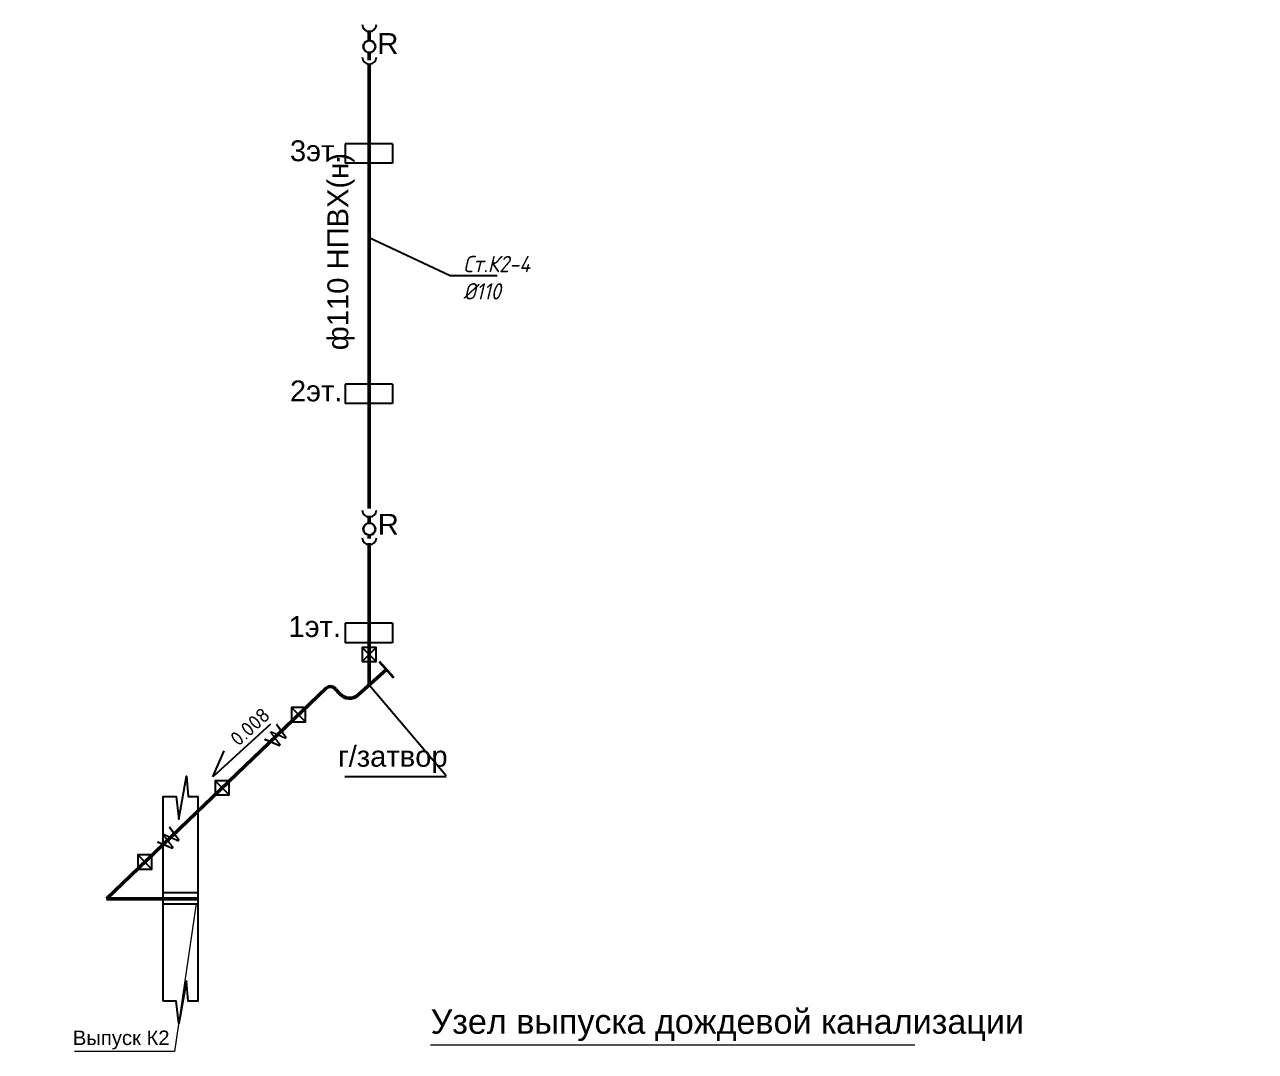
# Model space of a CAD drawing. Header units: millimetres. Extents: x -10178924 to 11692288, y -947381 to 58396.
# Drawn here: x -143243 to -124440, y -11301 to 4384 of the extents above; entities that cross this region are included whole.
import ezdxf
from ezdxf import colors
from ezdxf.entities.mleader import LeaderData, LeaderLine
from ezdxf.math import Vec2, Vec3

# ---------------------------------------------------------------- set-up
doc = ezdxf.new("R2010")
doc.units = ezdxf.units.MM
for name, color, linetype in [('!!!!!площадь', 210, 'Continuous'), ('_надписи канализация', 7, 'Continuous'), ('PDF _PDF _!К1', 7, 'Continuous'), ('PDF _PDF _0', 7, 'Continuous'), ('PDF _PDF _ЗАЛИВКА', 7, 'Continuous'), ('PDF _PDF _Текст', 7, 'Continuous'), ('ВК_Выноски', 7, 'Continuous')]:
    doc.layers.add(name, color=color, linetype=linetype)
doc.layers.add('PDF _0', color=7, linetype='Continuous', lineweight=9)
doc.layers.add('PDF _Текст', color=7, linetype='Continuous', lineweight=5)
doc.layers.add('PDF _PDF _text', color=7, linetype='Continuous', true_color=0x535353)
doc.styles.add('GOST 2.304', font='isocpeur.ttf')
doc.styles.add('ISOCPEUR', font='isocpeui.ttf', dxfattribs={"width": 0.9})
doc.styles.add('PDF Arial', font='arial.ttf')
doc.styles.add('PDF ArialMT', font='arial.ttf')

# ---------------------------------------------------------------- blocks, each defined once
blk = doc.blocks.new('_None')

msp = doc.modelspace()

# ---------------------------------------------------------------- linework, layer by layer
for p, q in [((-138088.4, -5130.8, -2956.2), (-137872.8, -5346.3, -2956.2)), ((-137872.8, -5130.8, -2956.2), (-138088.4, -5346.3, -2956.2)), ((-139165.9, -6049.6, -2956.2), (-138950.2, -6265.1, -2956.2)), ((-138950.2, -6049.6, -2956.2), (-139165.9, -6265.1, -2956.2)), ((-139488.5, -6302.6), (-140368.5, -7105.2)), ((-140368.5, -7105.2), (-140193.3, -6708.1)), ((-140331.9, -7167.5, -2956.2), (-140116.3, -7383, -2956.2)), ((-140116.3, -7167.5, -2956.2), (-140331.9, -7383, -2956.2)), ((-141513.3, -8300, -2956.2), (-141297.6, -8515.6, -2956.2)), ((-141297.6, -8300, -2956.2), (-141513.3, -8515.6, -2956.2))]:
    msp.add_line(p, q)
at = {"elevation": -2956.2}
for points in [[(-138088.4, -5346.3), (-137872.8, -5346.3), (-137872.8, -5130.8), (-138088.4, -5130.8)], [(-139165.9, -6265.1), (-138950.2, -6265.1), (-138950.2, -6049.6), (-139165.9, -6049.6)], [(-140331.9, -7383), (-140116.3, -7383), (-140116.3, -7167.5), (-140331.9, -7167.5)], [(-141513.3, -8515.6), (-141297.6, -8515.6), (-141297.6, -8300), (-141513.3, -8300)]]:
    msp.add_lwpolyline(points, close=True, dxfattribs=at)
at = {"layer": 'PDF _0', "lineweight": 13, "elevation": -2956.2}
msp.add_lwpolyline([(-140624.8, -9040.2), (-140951.3, -11300.8), (-141052.8, -11300.8), (-142482.1, -11300.8)], dxfattribs=at)
at = {"layer": 'PDF _PDF _!К1', "lineweight": 35, "elevation": -2956.2}
msp.add_lwpolyline([(-137826, -5343.9), (-137605.5, -5588.4)], dxfattribs=at)
at = {"layer": 'PDF _PDF _0', "lineweight": 25, "elevation": -2956.2}
for points in [[(-138351, -7104.1), (-136803.7, -7104.1)], [(-141120.2, -8873.3), (-140596.2, -8873.3)], [(-141120.2, -9048.9), (-140596.2, -9048.9)]]:
    msp.add_lwpolyline(points, dxfattribs=at)
at = {"layer": 'PDF _PDF _text', "lineweight": 20, "elevation": -2956.2}
msp.add_lwpolyline([(-137042, -11199.4), (-129643.6, -11199.4)], dxfattribs=at)
at = {"layer": 'PDF _PDF _ЗАЛИВКА', "lineweight": 50}
msp.add_line((-141991.2, -8969.3, -2956.2), (-140596.2, -8969.3, -2956.2), dxfattribs=at)
at = {"layer": 'PDF _PDF _ЗАЛИВКА', "lineweight": 50, "elevation": -2956.2}
for points in [[(-137980.6, 4146.5), (-137980.6, 4294.7)], [(-137980.6, 3842), (-137980.6, 3957.2)], [(-137980.6, -3008.2), (-137980.6, 3787.1)], [(-137980.6, -3238.6), (-137980.6, -3117.9)], [(-137980.6, -3463.6), (-137980.6, -3430.7)], [(-137980.6, -3534.9), (-137980.6, -5507.4)], [(-137980.6, -5112.4), (-137980.6, -5704.9)], [(-137715.7, -5466.1), (-138145.7, -5853.7)], [(-138636.8, -5753.5), (-141991.2, -8969.3)], [(-138494.6, -5765.7), (-138428.5, -5839.1)]]:
    msp.add_lwpolyline(points, dxfattribs=at)
at = {"layer": 'PDF _PDF _ЗАЛИВКА', "lineweight": 25, "elevation": -2956.2}
for points in [[(-138348.2, 2563.6), (-138348.2, 2267.3)], [(-137624, 2563.6), (-137624, 2267.3)], [(-138348.2, -1107), (-138348.2, -1403.3)], [(-137624, -1107), (-137624, -1403.3)], [(-138348.2, -4761.2), (-138348.2, -5057.5)], [(-137624, -4761.2), (-137624, -5057.5)], [(-136803.7, -7093.1), (-137980.6, -5704.9)]]:
    msp.add_lwpolyline(points, dxfattribs=at)
at = {"layer": 'PDF _PDF _ЗАЛИВКА', "lineweight": 30}
for centre in [(-137976.5, 4049.1, -2956.2), (-137976.5, -3322.3, -2956.2)]:
    msp.add_circle(centre, 91.9, dxfattribs=at)
at = {"layer": 'PDF _PDF _ЗАЛИВКА', "lineweight": 25}
for centre in [(-137976.5, 4386.6, -2956.2), (-137976.5, 3890, -2956.2), (-137976.5, -3031.5, -2956.2), (-137976.5, -3454, -2956.2)]:
    msp.add_arc(centre, 108.4, 181.34022, 358.67745, dxfattribs=at)
at = {"layer": 'PDF _PDF _ЗАЛИВКА', "lineweight": 50}
for centre, radius, start, end in [((-138569.7, -5827.9, -2956.2), 100.1, 42.03759, 132.03682), ((-138279.7, -5703.1, -2956.2), 201.6, 222.05938, 311.98228)]:
    msp.add_arc(centre, radius, start, end, dxfattribs=at)
at = {"layer": 'PDF _PDF _Текст', "lineweight": 25, "elevation": -2956.2}
for points in [[(-137624, 2563.6), (-138348.2, 2563.6)], [(-137624, 2267.3), (-138348.2, 2267.3)], [(-137624, -1107), (-138348.2, -1107)], [(-137624, -1403.3), (-138348.2, -1403.3)], [(-137624, -4761.2), (-138348.2, -4761.2)], [(-137624, -5057.5), (-138348.2, -5057.5)]]:
    msp.add_lwpolyline(points, dxfattribs=at)
msp.add_lwpolyline([(-141125.7, -10533.1), (-141125.7, -7405.6), (-140925.4, -7405.6), (-140887, -7754), (-140771.8, -7098.4), (-140744.3, -7405.6), (-140596.2, -7405.6), (-140596.2, -10533.1), (-140744.3, -10533.1), (-140771.8, -10225.8), (-140887, -10873.3), (-140925.4, -10533.1)], close=True, dxfattribs=at)

# ---------------------------------------------------------------- texts
at = {"layer": '!!!!!площадь', "color": 0, "insert": (-140125.9, -6490.5, -2956.2), "char_height": 220, "attachment_point": 1, "rotation": 42.36634, "style": 'GOST 2.304'}
msp.add_mtext('0.008', dxfattribs=at)
at = {"layer": 'PDF _Текст', "attachment_point": 4, "style": 'PDF ArialMT'}
for s, insert, char_height in [('R', (-137853.7, 4094.9, -2956.2), 318.9), ('3эт.', (-139189.8, 2454.3, -2956.2), 318.93), ('2эт.', (-139189.8, -1213.7, -2956.2), 318.93), ('R', (-137848.2, -3249.4, -2956.2), 318.9), ('1эт.', (-139211.7, -4813.2, -2956.2), 318.93), ('г/затвор', (-138454.5, -6840.6, -2956.2), 318.93), ('Выпуск К2', (-142506.6, -11127, -2956.2), 221.28)]:
    msp.add_mtext(s, dxfattribs=dict(at, insert=insert, char_height=char_height))
at = {"layer": 'PDF _Текст', "insert": (-138409.9, -590.2, -2956.2), "char_height": 318.926, "attachment_point": 4, "rotation": 90, "style": 'PDF ArialMT'}
msp.add_mtext('ф110 НПВХ(н)', dxfattribs=at)
at = {"layer": 'PDF _Текст', "color": 7, "char_height": 250, "attachment_point": 7, "rotation": 51.41006, "style": 'PDF Arial'}
for insert in [(-139395.1, -6702.2, -2956.2), (-141031.5, -8271, -2956.2)]:
    msp.add_mtext('W', dxfattribs=dict(at, insert=insert))
at = {"layer": 'PDF _Текст', "color": 251, "true_color": 0x535353, "insert": (-137040.6, -10901.3, -2956.2), "char_height": 373.118, "attachment_point": 4, "style": 'PDF ArialMT'}
msp.add_mtext('Узел выпуска дождевой канализации', dxfattribs=at)

# ---------------------------------------------------------------- leaders
at = {"layer": '_надписи канализация', "lineweight": -2}
ml = msp.add_multileader_mtext('Standard', dxfattribs=at)
ml.set_content('\\A1;Гаситель напора', color=256, style='ISOCPEUR')
ml.set_leader_properties(lineweight=13)
ml.set_arrow_properties(name='NONE')
ml.build(insert=Vec2(0, 0))
ml.multileader.update_dxf_attribs({"text_left_attachment_type": 6, "text_right_attachment_type": 6, "dogleg_length": 100, "arrow_head_size": 300, "scale": 100})
ctx = ml.context
ctx.base_point, ctx.scale, ctx.char_height, ctx.arrow_head_size, ctx.landing_gap_size, ctx.plane_origin = Vec3(-83644.6, -5670.7), 100, 250, 300, 0.09, Vec3(-88790.2, -9852.5)
ctx.left_attachment, ctx.right_attachment, ctx.text_align_type = 6, 6, 1
notes = []
notes.append((ctx, [(1, (1, 1, 0), (-81060.7, -5670.7), (-1, 0), 100, [(1, [(-79617.3, -8341.2)], 0, [])])]))
ctx.mtext.insert, ctx.mtext.width, ctx.mtext.alignment, ctx.mtext.flow_direction = Vec3(-82485.8, -5345.7), 5926.326, 2, 5
ml = msp.add_multileader_mtext('Standard', dxfattribs=at)
ml.set_content('\\A1;Гаситель напора', color=256, style='ISOCPEUR')
ml.set_leader_properties(lineweight=13)
ml.set_arrow_properties(name='NONE')
ml.build(insert=Vec2(0, 0))
ml.multileader.update_dxf_attribs({"text_left_attachment_type": 6, "text_right_attachment_type": 6, "dogleg_length": 100, "arrow_head_size": 300, "scale": 100})
ctx = ml.context
ctx.base_point, ctx.scale, ctx.char_height, ctx.arrow_head_size, ctx.landing_gap_size, ctx.plane_origin = Vec3(-78898.8, -7121.6), 100, 250, 300, 0.09, Vec3(-81990.1, -8084.6)
ctx.left_attachment, ctx.right_attachment, ctx.text_align_type = 6, 6, 1
notes.append((ctx, [(1, (1, 1, 0), (-76315, -7121.6), (-1, 0), 100, [(1, [(-75000.9, -9643.6)], 0, [])])]))
ctx.mtext.insert, ctx.mtext.width, ctx.mtext.alignment, ctx.mtext.flow_direction = Vec3(-77740, -6796.6), 5926.326, 2, 5
at = {"layer": 'ВК_Выноски'}
ml = msp.add_multileader_mtext('Standard', dxfattribs=at)
ml.set_content('{\\W0.9;Ст.К2-4\\P%%C110 }', color=7, style='ISOCPEUR')
ml.set_leader_properties(color=7, linetype='ByLayer', lineweight=-1)
ml.set_arrow_properties(name='NONE')
ml.build(insert=Vec2(0, 0))
ml.multileader.update_dxf_attribs({"text_left_attachment_type": 6, "text_right_attachment_type": 6, "dogleg_length": 0.36, "arrow_head_size": 300})
ctx = ml.context
ctx.base_point, ctx.char_height, ctx.arrow_head_size, ctx.landing_gap_size, ctx.plane_origin = Vec3(-136642, 551.5, -2956.2), 250, 300, 100, Vec3(-131764.2, -25724.9, -2956.2)
ctx.left_attachment, ctx.right_attachment = 6, 6
notes.append((ctx, [(0, (1, 1, 0), (-136742.3, 551.5, -2956.2), (1, 0), 100.4, [(0, [(-137980.6, 1132.9, -2956.2)], 0, [])])]))
ctx.mtext.insert, ctx.mtext.width, ctx.mtext.flow_direction = Vec3(-136542, 851.5, -2956.2), 513.532, 5
for ctx, leaders in notes:
    for number, flags, end, landing, length, lines in leaders:
        leader = LeaderData()
        leader.index, (leader.has_last_leader_line, leader.has_dogleg_vector, leader.attachment_direction) = number, flags
        leader.last_leader_point, leader.dogleg_vector, leader.dogleg_length = Vec3(end), Vec3(landing), length
        for number, points, colour, breaks in lines:
            line = LeaderLine()
            line.index, line.vertices, line.color, line.breaks = number, Vec3.list(points), colors.encode_raw_color(colour), breaks
            leader.lines.append(line)
        ctx.leaders.append(leader)

doc.saveas('drawing.dxf')
